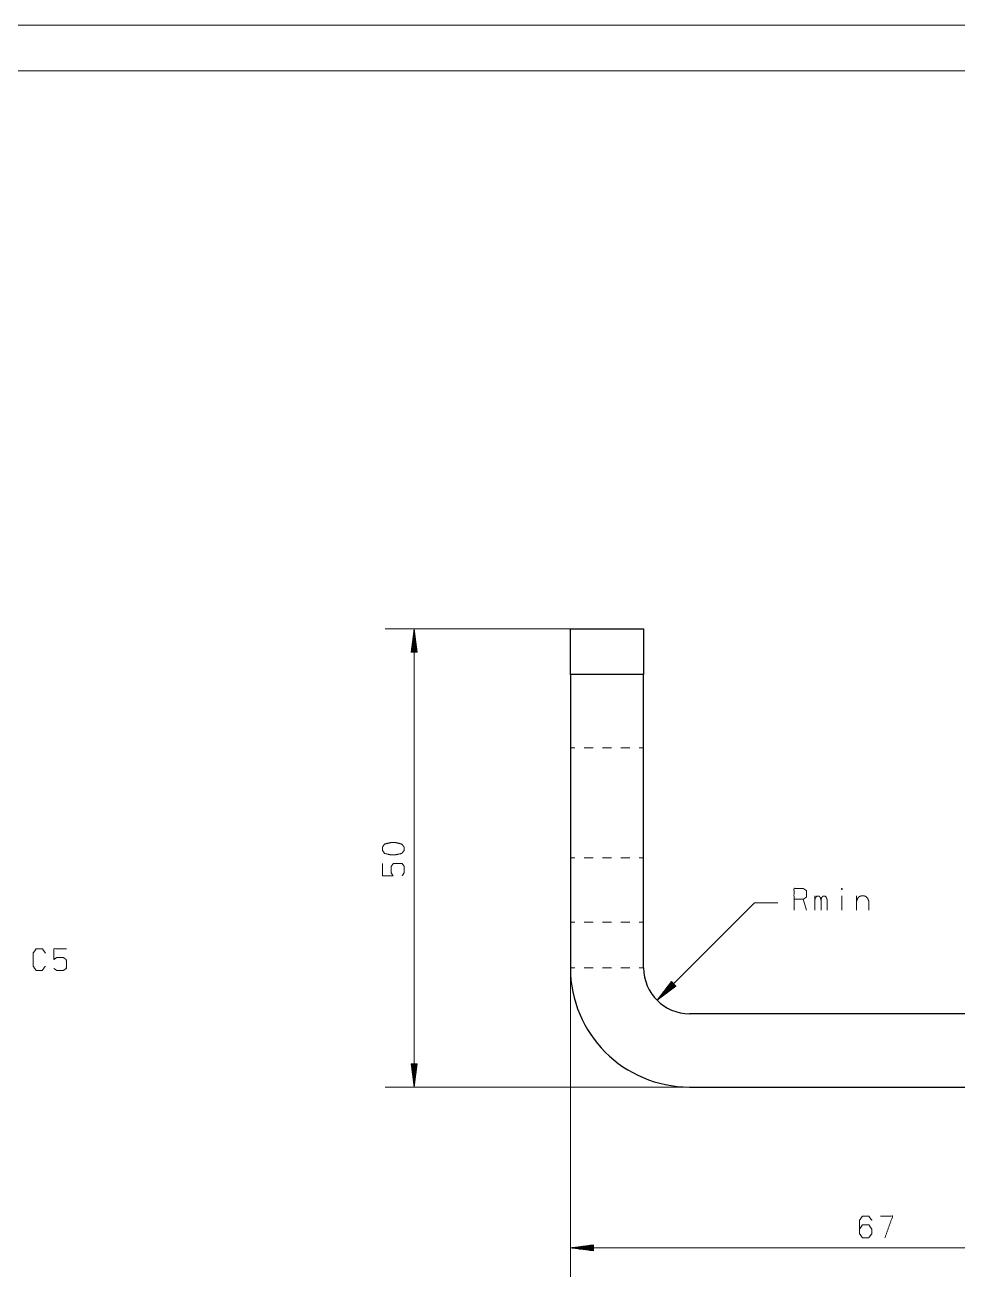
# Model space of a CAD drawing. Header units: millimetres. Extents: x 0 to 420, y 0 to 297.
# Drawn here: x 216.4 to 318.2, y 160.4 to 297 of the extents above; entities that cross this region are included whole.
import ezdxf

# ---------------------------------------------------------------- set-up
doc = ezdxf.new("R2010")
doc.units = ezdxf.units.MM
doc.layers.add('1', color=7, linetype='Continuous', true_color=0xffffff)

msp = doc.modelspace()

# ---------------------------------------------------------------- linework, layer by layer
at = {"layer": '1', "color": 132, "linetype": 'Continuous', "lineweight": 18}
for p, q in [((420, 297), (0, 297)), ((415, 292), (25, 292))]:
    msp.add_line(p, q, dxfattribs=at)
at = {"layer": '1', "color": 13, "linetype": 'Continuous', "lineweight": 18}
for p, q in [((275.87, 231.13), (255.65, 231.13)), ((258.82, 231.13), (258.49, 228.59)), ((258.8, 228.59), (258.8, 230.94)), ((259.16, 228.59), (258.82, 231.13)), ((258.82, 231.13), (258.82, 181.13)), ((258.85, 228.59), (258.85, 230.94)), ((258.65, 228.59), (258.65, 229.78)), ((258.7, 228.59), (258.7, 230.16)), ((258.75, 228.59), (258.75, 230.55)), ((258.9, 228.59), (258.9, 230.55)), ((258.95, 228.59), (258.95, 230.16)), ((259, 228.59), (259, 229.78)), ((258.49, 228.59), (258.49, 228.62)), ((258.49, 228.59), (258.49, 228.62)), ((258.49, 228.59), (259.16, 228.59)), ((258.55, 228.59), (258.55, 229.01)), ((258.6, 228.59), (258.6, 229.39)), ((259.05, 228.59), (259.05, 229.39)), ((259.1, 228.59), (259.1, 229.01)), ((259.15, 228.59), (259.15, 228.62)), ((259.15, 228.59), (259.15, 228.62)), ((295.98, 201.23), (285.34, 190.59)), ((298.52, 201.23), (295.98, 201.23)), ((275.87, 194.13), (275.87, 160.41)), ((286.9, 192.63), (285.34, 190.59)), ((286.9, 192.62), (286.88, 192.6)), ((286.9, 192.62), (286.88, 192.6)), ((287.37, 192.15), (286.9, 192.63)), ((285.34, 190.59), (287.37, 192.15)), ((287.12, 192.41), (285.46, 190.75)), ((287.15, 192.37), (285.49, 190.71)), ((287.08, 192.44), (285.69, 191.06)), ((287.19, 192.34), (285.8, 190.95)), ((287.04, 192.48), (285.93, 191.37)), ((287.22, 192.3), (286.11, 191.19)), ((287.01, 192.52), (286.17, 191.67)), ((286.97, 192.55), (286.4, 191.98)), ((287.26, 192.26), (286.42, 191.42)), ((286.94, 192.59), (286.64, 192.29)), ((287.3, 192.23), (286.73, 191.66)), ((287.33, 192.19), (287.04, 191.9)), ((287.37, 192.16), (287.34, 192.13)), ((287.37, 192.16), (287.34, 192.13)), ((258.49, 183.67), (258.49, 183.64)), ((258.49, 183.67), (258.49, 183.64)), ((258.49, 183.67), (258.82, 181.13)), ((259.16, 183.67), (258.49, 183.67)), ((258.55, 183.67), (258.55, 183.25)), ((258.6, 183.67), (258.6, 182.87)), ((258.65, 183.67), (258.65, 182.48)), ((258.7, 183.67), (258.7, 182.09)), ((258.75, 183.67), (258.75, 181.71)), ((258.8, 183.67), (258.8, 181.32)), ((258.82, 181.13), (259.16, 183.67)), ((258.85, 183.67), (258.85, 181.32)), ((258.9, 183.67), (258.9, 181.71)), ((258.95, 183.67), (258.95, 182.09)), ((259, 183.67), (259, 182.48)), ((259.05, 183.67), (259.05, 182.87)), ((259.1, 183.67), (259.1, 183.25)), ((259.15, 183.67), (259.15, 183.64)), ((259.15, 183.67), (259.15, 183.64)), ((288.87, 181.13), (255.65, 181.13)), ((278.41, 163.92), (275.87, 163.58)), ((278.41, 163.91), (278.38, 163.91)), ((278.41, 163.91), (278.38, 163.91)), ((278.41, 163.25), (278.41, 163.92)), ((275.87, 163.58), (278.41, 163.25)), ((342.87, 163.58), (275.87, 163.58)), ((278.41, 163.61), (276.07, 163.61)), ((278.41, 163.56), (276.07, 163.56)), ((278.41, 163.66), (276.45, 163.66)), ((278.41, 163.51), (276.45, 163.51)), ((278.41, 163.71), (276.84, 163.71)), ((278.41, 163.45), (276.84, 163.45)), ((278.41, 163.76), (277.22, 163.76)), ((278.41, 163.4), (277.22, 163.4)), ((278.41, 163.81), (277.61, 163.81)), ((278.41, 163.35), (277.61, 163.35)), ((278.41, 163.86), (278, 163.86)), ((278.41, 163.3), (278, 163.3)), ((278.41, 163.25), (278.38, 163.25)), ((278.41, 163.25), (278.38, 163.25))]:
    msp.add_line(p, q, dxfattribs=at)
at = {"layer": '1', "color": 30, "linetype": 'Continuous', "lineweight": 25}
for p, q in [((275.87, 226.13), (275.87, 231.13)), ((275.87, 231.13), (283.87, 231.13)), ((283.87, 231.13), (283.87, 226.13)), ((275.87, 226.13), (275.87, 194.13)), ((283.87, 226.13), (275.87, 226.13)), ((283.87, 194.13), (283.87, 226.13)), ((337.87, 189.13), (288.87, 189.13)), ((288.87, 181.13), (337.87, 181.13))]:
    msp.add_line(p, q, dxfattribs=at)
at = {"layer": '1', "color": 43, "linetype": 'Continuous', "lineweight": 18}
for p, q in [((276.37, 218.13), (275.87, 218.13)), ((278.37, 218.13), (277.37, 218.13)), ((280.37, 218.13), (279.37, 218.13)), ((282.37, 218.13), (281.37, 218.13)), ((283.87, 218.13), (283.37, 218.13)), ((275.87, 206.13), (276.37, 206.13)), ((277.37, 206.13), (278.37, 206.13)), ((279.37, 206.13), (280.37, 206.13)), ((281.37, 206.13), (282.37, 206.13)), ((283.37, 206.13), (283.87, 206.13)), ((276.37, 199.13), (275.87, 199.13)), ((278.37, 199.13), (277.37, 199.13)), ((280.37, 199.13), (279.37, 199.13)), ((282.37, 199.13), (281.37, 199.13)), ((283.87, 199.13), (283.37, 199.13)), ((275.87, 194.13), (276.37, 194.13)), ((277.37, 194.13), (278.37, 194.13)), ((279.37, 194.13), (280.37, 194.13)), ((281.37, 194.13), (282.37, 194.13)), ((283.37, 194.13), (283.87, 194.13))]:
    msp.add_line(p, q, dxfattribs=at)
at = {"layer": '1', "color": 95, "linetype": 'Continuous', "lineweight": 18}
for p, q in [((301.63, 200.42), (301.29, 201.62)), ((302.56, 200.42), (302.56, 202)), ((305.51, 202), (305.51, 200.42)), ((307.11, 202), (307.11, 200.42))]:
    msp.add_line(p, q, dxfattribs=at)
at = {"layer": '1', "color": 30, "linetype": 'Continuous', "lineweight": 25}
for radius in [13, 5]:
    msp.add_arc((288.87, 194.13), radius, 180, 270, dxfattribs=at)
at = {"layer": '1', "color": 95, "linetype": 'Continuous', "lineweight": 18}
for points, knots in [([(257.73, 207.3), (257.48, 207.63), (256.78, 207.81), (256.31, 207.81), (255.58, 207.63), (255.36, 207.3), (255.36, 206.96), (255.58, 206.62), (256.31, 206.45), (256.78, 206.47), (257.48, 206.62), (257.73, 206.96), (257.73, 207.3)], [0, 0, 0.067528, 0.183971, 0.260585, 0.380943, 0.446142, 0.500305, 0.565504, 0.685864, 0.76253, 0.878309, 0.945837, 1, 1]), ([(257.51, 204.17), (257.73, 204.51), (257.73, 205.2), (257.51, 205.53), (256.56, 205.53), (256.31, 205.2), (256.31, 204.51), (256.53, 204.17), (255.36, 204.17), (255.36, 205.53)], [0, 0, 0.062229, 0.168345, 0.230571, 0.376815, 0.441265, 0.54738, 0.609609, 0.79049, 1, 1]), ([(300.28, 200.42), (300.28, 202.8), (301.29, 202.8), (301.63, 202.57), (301.63, 201.85), (301.29, 201.62), (300.28, 201.62)], [0, 0, 0.400953, 0.571034, 0.639278, 0.761674, 0.829918, 1, 1]), ([(305.51, 202.65), (305.54, 202.75), (305.51, 202.82), (305.47, 202.75), (305.51, 202.65)], [0, 0, 0.28062, 0.500021, 0.719398, 1, 1]), ([(302.56, 201.52), (302.61, 201.8), (302.79, 201.97), (302.98, 201.97), (303.16, 201.8), (303.23, 201.52), (303.23, 200.42)], [0, 0, 0.118879, 0.224456, 0.306984, 0.412561, 0.533085, 1, 1]), ([(303.23, 201.52), (303.28, 201.8), (303.46, 201.97), (303.67, 201.97), (303.83, 201.8), (303.9, 201.52), (303.9, 200.42)], [0, 0, 0.118605, 0.223938, 0.313761, 0.413914, 0.53416, 1, 1]), ([(307.11, 201.4), (307.22, 201.7), (307.41, 201.92), (307.66, 202), (307.89, 202), (308.14, 201.92), (308.33, 201.7), (308.44, 201.4), (308.44, 200.42)], [0, 0, 0.107748, 0.208447, 0.296007, 0.373817, 0.461377, 0.562076, 0.669826, 1, 1]), ([(218.56, 194.32), (218.23, 193.84), (217.57, 193.84), (217.24, 194.32), (217.24, 195.74), (217.57, 196.22), (218.24, 196.22), (218.58, 195.74)], [0, 0, 0.114567, 0.243365, 0.357932, 0.638581, 0.753151, 0.885429, 1, 1]), ([(219.5, 194.07), (219.83, 193.84), (220.52, 193.84), (220.86, 194.07), (220.86, 195.02), (220.52, 195.27), (219.83, 195.27), (219.5, 195.04), (219.5, 196.22), (220.86, 196.22)], [0, 0, 0.062226, 0.168341, 0.23057, 0.376814, 0.441265, 0.54738, 0.609608, 0.790491, 1, 1]), ([(307.43, 165.62), (307.75, 166.1), (308.44, 166.1), (308.78, 165.62), (308.78, 165.15), (308.44, 164.67), (307.75, 164.67), (307.43, 165.15), (307.43, 166.57), (307.75, 167.05), (308.44, 167.05), (308.78, 166.57)], [0, 0, 0.076965, 0.169762, 0.248075, 0.312019, 0.390331, 0.483128, 0.560092, 0.751928, 0.828892, 0.921689, 1, 1]), ([(310.2, 164.67), (311.05, 167.05), (309.71, 167.05)], [0, 0, 0.652468, 1, 1])]:
    msp.add_open_spline(points, degree=1, knots=knots, dxfattribs=at)

doc.saveas('drawing.dxf')
